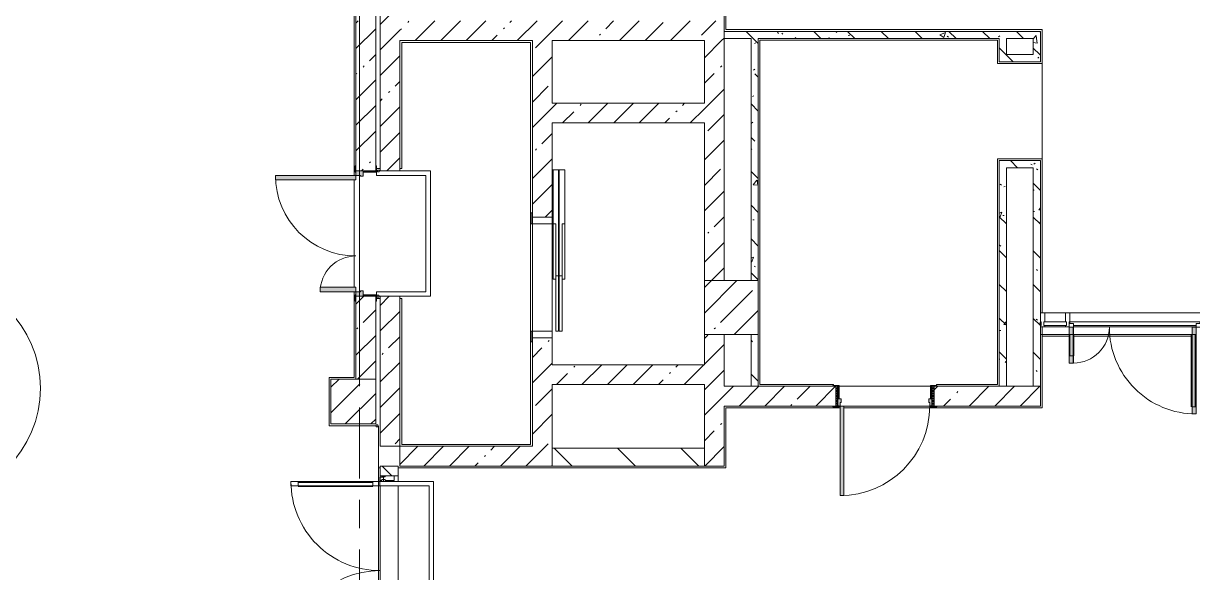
# Model space of a CAD drawing. Header units: millimetres. Extents: x 54725 to 263872, y -8553 to 29614.
# Drawn here: x 171419 to 184471, y 9040 to 15172 of the extents above; entities that cross this region are included whole.
import ezdxf

# ---------------------------------------------------------------- set-up
doc = ezdxf.new("R2010")
doc.units = ezdxf.units.MM
doc.linetypes.add('Осевая', pattern=[1587.5, 317.5, -238.125, 793.75, -238.125])
for name, color, linetype, lineweight in [('A-AREA-IDEN', 7, 'Continuous', 9), ('A-GLAZ-CURT-3', 7, 'Continuous', 5), ('A-GLAZ-CWMG-3', 7, 'Continuous', 5), ('A-WALL', 7, 'Continuous', 9), ('A-WALL-4', 7, 'Continuous', 5), ('I-WALL-3', 7, 'Continuous', 5), ('S-COLS', 7, 'Continuous', 5), ('Оси', 7, 'Continuous', 9), ('Оси-2', 7, 'Осевая', 9)]:
    doc.layers.add(name, color=color, linetype=linetype, lineweight=lineweight)
for name, color, linetype, lineweight, true_color in [('A-DETL-GENF-4', 7, 'Continuous', 5, 0xaaaaaa), ('A-DETL-GENF-5', 7, 'Continuous', 5, 0xe2e2e2), ('A-DOOR-3', 7, 'Continuous', 5, 0xaaaaaa), ('A-DOOR-4', 7, 'Continuous', 5, 0xe2e2e2), ('A-DOOR-FRAM-2', 7, 'Continuous', 5, 0xe2e2e2), ('A-DOOR-FRAM-3', 7, 'Continuous', 5, 0xaaaaaa), ('A-FLOR-1', 7, 'Continuous', 5, 0xaaaaaa), ('I-WALL-5', 7, 'Continuous', 5, 0x787878)]:
    doc.layers.add(name, color=color, linetype=linetype, lineweight=lineweight, true_color=true_color)
pattern_1 = [(45, (136861.56, 0), (-285.123, 285.123), []), (45, (137146.7, 0), (-285.123, 285.123), [504.031, -100.806, 16.764, -84.042])]
pattern_2 = [(135, (136861.56, 0), (-377.171, -377.171), [533.4, -88.9, 17.78, -88.9]), (135, (136861.56, 376.94), (-377.171, -377.171), []), (50, (136861.56, 0), (637.6445, -55.7866), [66.675, -733.425]), (355, (136861.56, 0), (-123.349, 668.699), [53.34, -586.74]), (100.451, (136914.7, -4.65), (514.299, 612.908), [56.665, -623.315]), (46.184, (136861.6, 177.8), (948.776, -147.15), [100.012, -1100.137]), (96.636, (136940.6, 165.5), (830.909, 865.997), [84.998, -934.973]), (351.184, (136861.6, 177.8), (830.918, 865.988), [80.01, -880.11]), (21, (136950.46, 133.35), (530.6506, -357.928), [66.675, -733.425]), (326, (136950.46, 133.35), (216.308, 644.6585), [53.34, -586.74]), (71.451, (136994.7, 103.5), (746.9596, 286.724), [56.665, -623.315]), (37.5, (136861.56, 0), (10.8105, 295.9426), [16.764, -562.864, 16.764, -578.866, -588.962]), (37.5, (136861.56, 0), (10.8105, 295.9426), [-1175.258, 16.764, -572.198]), (7.5, (136861.56, 0), (233.8692, 350.6318), [16.764, -322.834, 16.764, -549.529, -224.472]), (7.5, (136861.56, 0), (233.8692, 350.6318), [-905.891, 16.764, -207.708]), (327.5, (136663.31, 0), (474.5678, -20.0513), [16.764, -205.486, 16.764, -676.656, -920.115]), (327.5, (136663.31, 0), (474.5678, -20.0513), [-915.67, 16.764, -903.351]), (317.5, (136574.4, 0), (518.452, 88.9934), [16.764, -272.161, 16.764, -443.738, -653.415]), (317.5, (136574.4, 0), (518.452, 88.9934), [-749.427, 16.764, -636.651])]
pattern_3 = [(135, (136861.56, 0), (-353.5534, -353.5534), [])]

# ---------------------------------------------------------------- blocks, each defined once
blk = doc.blocks.new('110_Дверь_СКБ_1Ст_Внутренняя1 - Д-11 1100x2100h_кладовые _все__ коридор _между помещениями блока столовой__ моечные _все_-32089417-Общий план 1 этажа с размещением фрагментов 1_10-1_12')
at = {"layer": 'A-DOOR-3'}
h = blk.add_hatch(dxfattribs=at)
h.set_pattern_fill('FP_113', color=256, style=0, pattern_type=2)
h.set_pattern_definition([(135, (1751.41, 174.685), (-14.14214, -14.14214), []), (225, (1751.41, 174.685), (14.14214, -14.14214), [])])
h.paths.add_polyline_path([(537.5, 110), (537.5, -110), (562.5, -110), (562.5, 110)])
at = {"layer": 'A-DOOR-4'}
h = blk.add_hatch(color=256, dxfattribs=at)
h.paths.add_polyline_path([(537.5, 110), (512.5, 110), (512.5, 70), (502.5, 70), (502.5, 30), (537.5, 30), (537.5, 104.3)])
h.paths.add_polyline_path([(-487.5, 110), (-512.5, 110), (-512.5, 30), (-477.5, 30), (-477.5, 70), (-487.5, 70)])
at = {"layer": 'A-DOOR-FRAM-2'}
for points in [[(472.5, 1110), (472.5, 110), (512.5, 110), (512.5, 1110)], [(-567.5, 118), (-562.5, 110), (-497.5, 115.3), (-497.5, 118), (-562.5, 118)], [(-512.5, 30), (-512.5, -110), (-497.5, -110), (-497.5, 30)], [(587.5, 118), (522.5, 118), (522.5, 110), (592.5, 110), (592.5, 118)], [(522.5, 30), (522.5, -110), (537.5, -110), (537.5, 30)], [(-567.5, -110), (-562.5, -118), (-497.5, -118), (-497.5, -110), (-562.5, -110)], [(537.5, -110), (522.5, -115.3), (522.5, -118), (592.5, -118), (587.5, -110), (562.5, -110)]]:
    blk.add_hatch(color=256, dxfattribs=at).paths.add_polyline_path(points)
at = {"layer": 'A-DOOR-FRAM-3'}
h = blk.add_hatch(dxfattribs=at)
h.set_pattern_fill('FP_114', color=256, style=0, pattern_type=2)
h.set_pattern_definition([(45, (-371.384, 174.685), (-14.1421, 14.1421), []), (135, (-371.384, 174.685), (-14.1421, -14.1421), [])])
h.paths.add_polyline_path([(-537.5, 110), (-537.5, -110), (-512.5, -110), (-512.5, 110)])
at = {"layer": 'A-DOOR-3'}
for p, q in [((512.5, 1110), (472.5, 1110)), ((472.5, 1110), (472.5, 110)), ((512.5, 110), (512.5, 1110)), ((472.5, 110), (512.5, 110))]:
    blk.add_line(p, q, dxfattribs=at)
blk.add_arc((512.5, 110), 1000, 90, 180, dxfattribs=at)
at = {"layer": 'A-DOOR-FRAM-3'}
for p, q in [((-497.5, 118), (-567.5, 118)), ((-567.5, 118), (-567.5, 110)), ((-567.5, 110), (-497.5, 110)), ((-512.5, 110), (-537.5, 110)), ((-537.5, 110), (-537.5, -110)), ((-487.5, 110), (-512.5, 110)), ((-512.5, 110), (-512.5, 30)), ((-512.5, -110), (-512.5, 110)), ((-497.5, 110), (-512.5, 110)), ((-512.5, 110), (-512.5, 109)), ((-512.5, 109), (-497.5, 109)), ((-512.5, 30), (-477.5, 30)), ((-497.5, 30), (-512.5, 30)), ((-512.5, 30), (-512.5, -110)), ((-497.5, 110), (-497.5, 118)), ((-497.5, 109), (-497.5, 110)), ((-497.5, -110), (-497.5, 30)), ((-487.5, 70), (-487.5, 110)), ((-477.5, 70), (-487.5, 70)), ((-477.5, 30), (-477.5, 70)), ((512.5, 70), (502.5, 70)), ((502.5, 70), (502.5, 30)), ((502.5, 30), (537.5, 30)), ((512.5, 110), (512.5, 70)), ((537.5, 110), (512.5, 110)), ((592.5, 118), (522.5, 118)), ((522.5, 118), (522.5, 110)), ((537.5, 110), (522.5, 110)), ((522.5, 110), (522.5, 109)), ((522.5, 110), (592.5, 110)), ((522.5, 109), (537.5, 109)), ((537.5, 30), (522.5, 30)), ((522.5, 30), (522.5, -110)), ((537.5, 30), (537.5, 110)), ((562.5, 110), (537.5, 110)), ((537.5, 110), (537.5, -110)), ((537.5, 109), (537.5, 110)), ((537.5, -110), (537.5, 30)), ((562.5, -110), (562.5, 110)), ((592.5, 110), (592.5, 118)), ((-497.5, -110), (-567.5, -110)), ((-567.5, -110), (-567.5, -118)), ((-567.5, -118), (-497.5, -118)), ((-537.5, -110), (-512.5, -110)), ((-512.5, -110), (-497.5, -110)), ((-497.5, -118), (-497.5, -110)), ((522.5, -110), (537.5, -110)), ((592.5, -110), (522.5, -110)), ((522.5, -110), (522.5, -118)), ((522.5, -118), (592.5, -118)), ((537.5, -110), (562.5, -110)), ((592.5, -118), (592.5, -110))]:
    blk.add_line(p, q, dxfattribs=at)
blk = doc.blocks.new('Дверь_Витражная_остекление_ - ДВН_ДАО_Главный вход_1800 в свету 5-32258809-Общий план 1 этажа с размещением фрагментов 1_10-1_12')
at = {"layer": 'A-DETL-GENF-4'}
for p, q in [((-993, -1013), (-993, -21)), ((-993, -21), (-993, -1013)), ((-993, -100), (-948, -100)), ((-983, -933), (-983, -100)), ((-948, -1013), (-948, -21)), ((-948, -1013), (-948, -21)), ((-939, -933), (-939, -100)), ((989, -933), (989, -100)), ((998, -1013), (998, -20)), ((998, -20), (998, -1013)), ((1043, -100), (998, -100)), ((1033, -933), (1033, -100)), ((1043, -1013), (1043, -20)), ((1043, -1013), (1043, -20)), ((-993, -933), (-948, -933)), ((-993, -1013), (-948, -1013)), ((-993, -1013), (-948, -1013)), ((1043, -933), (998, -933)), ((1043, -1013), (998, -1013)), ((998, -1013), (1043, -1013))]:
    blk.add_line(p, q, dxfattribs=at)
at = {"layer": 'A-DOOR-3'}
for p, q in [((-1043, 20), (-993, 20)), ((-1043, -20), (-1043, 20)), ((-993, 20), (-993, -20)), ((993, 20), (1043, 20)), ((993, -20), (993, 20)), ((1043, 20), (1043, -20)), ((-993, -20), (-1043, -20)), ((-993, -1013), (-993, -21)), ((1043, -20), (993, -20)), ((993, -1013), (993, -21))]:
    blk.add_line(p, q, dxfattribs=at)
for centre, start, end in [((-993, -20), 270, 0), ((993, -20), 180, 270)]:
    blk.add_arc(centre, 993, start, end, dxfattribs=at)
blk = doc.blocks.new('110_Дверь_СКБ_2Ст - Д-2 1450x2100h_Лестничная клетка EIS60-31891763-Общий план 1 этажа с размещением фрагментов 1_10-1_12')
at = {"layer": 'A-DOOR-4'}
for points in [[(612.5, 130), (612.5, 110), (662.5, 110), (662.5, 1010), (612.5, 1010)], [(-637.5, 510), (-637.5, 110), (-587.5, 110), (-587.5, 510)], [(697.5, -110), (712.5, -110), (712.5, 30), (697.5, 30)]]:
    blk.add_hatch(color=256, dxfattribs=at).paths.add_polyline_path(points)
h = blk.add_hatch(color=256, dxfattribs=at)
h.paths.add_polyline_path([(-687.5, 110), (-687.5, 30), (-627.5, 30), (-627.5, 60), (-637.5, 60), (-637.5, 110), (-657.8, 110)])
h.paths.add_polyline_path([(652.5, 30), (712.5, 30), (712.5, 110), (662.5, 110), (662.5, 60), (652.5, 60), (652.5, 50)])
at = {"layer": 'A-DOOR-FRAM-2'}
for points in [[(-742.5, 118), (-742.5, 110), (-672.5, 115.4), (-672.5, 118), (-712.5, 118)], [(-687.5, -110), (-672.5, -110), (-672.5, 30), (-687.5, 30)], [(697.5, 118), (697.5, 110), (767.5, 110), (767.5, 118), (712.5, 118)], [(-742.5, -118), (-672.5, -118), (-672.5, -110), (-742.5, -110)], [(697.5, -110), (697.5, -118), (767.5, -118), (767.5, -110), (712.5, -110)]]:
    blk.add_hatch(color=256, dxfattribs=at).paths.add_polyline_path(points)
at = {"layer": 'A-DOOR-3'}
for p, q in [((662.5, 1010), (612.5, 1010)), ((612.5, 1010), (612.5, 110)), ((662.5, 110), (662.5, 1010)), ((-637.5, 510), (-637.5, 110)), ((-587.5, 510), (-637.5, 510)), ((-587.5, 110), (-587.5, 510)), ((-637.5, 110), (-587.5, 110)), ((612.5, 110), (662.5, 110))]:
    blk.add_line(p, q, dxfattribs=at)
for centre, radius, start, end in [((662.5, 110), 900, 90, 180), ((-637.5, 110), 400, 360, 90)]:
    blk.add_arc(centre, radius, start, end, dxfattribs=at)
at = {"layer": 'A-DOOR-FRAM-3'}
for p, q in [((-672.5, 118), (-742.5, 118)), ((-742.5, 118), (-742.5, 110)), ((-742.5, 110), (-672.5, 110)), ((-637.5, 110), (-687.5, 110)), ((-687.5, 110), (-687.5, 30)), ((-687.5, 30), (-627.5, 30)), ((-672.5, 30), (-687.5, 30)), ((-687.5, 30), (-687.5, -110)), ((-672.5, 110), (-672.5, 118)), ((-672.5, -110), (-672.5, 30)), ((-637.5, 60), (-637.5, 110)), ((-627.5, 60), (-637.5, 60)), ((-627.5, 30), (-627.5, 60)), ((662.5, 60), (652.5, 60)), ((652.5, 60), (652.5, 30)), ((652.5, 30), (712.5, 30)), ((662.5, 110), (662.5, 60)), ((712.5, 110), (662.5, 110)), ((767.5, 118), (697.5, 118)), ((697.5, 118), (697.5, 110)), ((697.5, 110), (767.5, 110)), ((712.5, 30), (697.5, 30)), ((697.5, 30), (697.5, -110)), ((712.5, 30), (712.5, 110)), ((712.5, -110), (712.5, 30)), ((767.5, 110), (767.5, 118)), ((-672.5, -110), (-742.5, -110)), ((-742.5, -110), (-742.5, -118)), ((-742.5, -118), (-672.5, -118)), ((-687.5, -110), (-672.5, -110)), ((-672.5, -118), (-672.5, -110)), ((697.5, -110), (712.5, -110)), ((767.5, -110), (697.5, -110)), ((697.5, -110), (697.5, -118)), ((697.5, -118), (767.5, -118)), ((767.5, -118), (767.5, -110))]:
    blk.add_line(p, q, dxfattribs=at)
blk = doc.blocks.new('BSC_Колонна _Прямоугольная - 500х500-V234-Общий план 1 этажа с размещением фрагментов 1_10-1_12')
at = {"layer": 'S-COLS'}
h = blk.add_hatch(dxfattribs=at)
h.set_pattern_fill('FP_184', color=256, style=0, pattern_type=2)
h.set_pattern_definition([(45, (-38240, -10950), (-285.123, 285.123), []), (45, (-37954.88, -10950), (-285.123, 285.123), [504.031, -100.806, 16.764, -84.042])])
h.paths.add_polyline_path([(-250, -250), (250, -250), (250, 250), (-250, 250), (-250, -212)])
for p, q in [((250, 250), (-250, 250)), ((-250, 250), (-250, -250)), ((250, -250), (250, 250)), ((-250, -250), (250, -250))]:
    blk.add_line(p, q, dxfattribs=at)
blk = doc.blocks.new('DOR_Дверь лифта - 1350х2050h-V240-Общий план 1 этажа с размещением фрагментов 1_10-1_12')
at = {"layer": 'A-DOOR-3'}
for p, q in [((-600, 125), (-720, 125)), ((-720, 125), (-720, 110)), ((-720, 110), (-600, 110)), ((-675, 110), (-675, -110)), ((-600, 110), (-675, 110)), ((-600, 110), (-600, 125)), ((600, 110), (-600, 110)), ((-600, 110), (-600, -110)), ((720, 125), (600, 125)), ((600, 125), (600, 110)), ((600, -110), (600, 110)), ((675, 110), (600, 110)), ((600, 110), (720, 110)), ((675, -110), (675, 110)), ((720, 110), (720, 125)), ((-675, -110), (-600, -110)), ((-600, -110), (600, -110)), ((-20, -120), (-20, -150)), ((600, -120), (-20, -120)), ((600, -110), (675, -110)), ((600, -150), (600, -120)), ((-600, -150), (-600, -180)), ((20, -150), (-600, -150)), ((-600, -180), (20, -180)), ((-600, -190), (-600, -220)), ((20, -190), (-600, -190)), ((-600, -220), (20, -220)), ((-20, -150), (600, -150)), ((-20, -220), (-20, -250)), ((600, -220), (-20, -220)), ((-20, -250), (600, -250)), ((20, -180), (20, -150)), ((20, -220), (20, -190)), ((600, -250), (600, -220))]:
    blk.add_line(p, q, dxfattribs=at)
at = {"layer": 'A-DOOR-FRAM-3'}
for p, q in [((600, -117), (600, -120)), ((1203, -117), (600, -117)), ((600, -120), (1200, -120)), ((1200, -120), (1200, -180)), ((1203, -183), (1203, -117)), ((1200, -180), (20, -180)), ((20, -180), (20, -183)), ((20, -183), (1203, -183)), ((1203, -187), (20, -187)), ((20, -187), (20, -190)), ((20, -190), (1200, -190)), ((600, -250), (600, -253)), ((1200, -250), (600, -250)), ((600, -253), (1203, -253)), ((1200, -190), (1200, -250)), ((1203, -253), (1203, -187))]:
    blk.add_line(p, q, dxfattribs=at)
blk = doc.blocks.new('Прямоугольный импост - Импост структурный с накладкой - 160мм Темный-32469899-Общий план 1 этажа с размещением фрагментов 1_10-1_12')
at = {"layer": 'A-GLAZ-CWMG-3'}
for p, q in [((0, 17), (-50, 17)), ((-50, 17), (-50, 0)), ((-50, 0), (-40, 0)), ((-40, 0), (-40, -40)), ((-10, -40), (-10, 0)), ((-10, 0), (0, 0)), ((0, 0), (0, 17)), ((-40, -40), (-50, -40)), ((-50, -40), (-50, -140)), ((0, -40), (-10, -40)), ((0, -140), (0, -40)), ((-50, -140), (0, -140))]:
    blk.add_line(p, q, dxfattribs=at)
blk = doc.blocks.new('Прямоугольный импост - Импост структурный с накладкой - 160мм Темный-32467808-Общий план 1 этажа с размещением фрагментов 1_10-1_12')
at = {"layer": 'A-GLAZ-CWMG-3'}
for p, q in [((-50, 40), (-50, 140)), ((-50, 140), (0, 140)), ((0, 140), (0, 40)), ((-40, 40), (-50, 40)), ((-50, -17), (-50, 0)), ((-50, 0), (-40, 0)), ((-40, 0), (-40, 40)), ((-10, 40), (-10, 0)), ((0, 40), (-10, 40)), ((-10, 0), (0, 0)), ((0, 0), (0, -17)), ((0, -17), (-50, -17))]:
    blk.add_line(p, q, dxfattribs=at)
blk = doc.blocks.new('Системная панель - Стекло - 40мм-32785804-Общий план 1 этажа с размещением фрагментов 1_10-1_12')
at = {"layer": 'A-GLAZ-CURT-3'}
for p, q in [((125, 0), (-125, 0)), ((-125, 0), (-125, -40)), ((125, -40), (125, 0)), ((-125, -40), (125, -40))]:
    blk.add_line(p, q, dxfattribs=at)
blk = doc.blocks.new('Дверь_Витражная_остекление_ - В-9-32786634-Общий план 1 этажа с размещением фрагментов 1_10-1_12')
at = {"layer": 'A-DETL-GENF-5'}
for points in [[(-639.5, 989), (-684.5, 989), (-684.5, 20), (-639.5, 20), (-639.5, 920)], [(689.5, 420), (689.5, 20), (734.5, 20), (734.5, 420), (708.5, 420)]]:
    blk.add_hatch(color=256, dxfattribs=at).paths.add_polyline_path(points)
at = {"layer": 'A-DETL-GENF-4'}
for p, q in [((-684.5, 989), (-639.5, 989)), ((-684.5, 989), (-684.5, 20)), ((-639.5, 989), (-684.5, 989)), ((-684.5, 989), (-684.5, 20)), ((-639.5, 989), (-639.5, 20)), ((-639.5, 20), (-639.5, 989)), ((-684.5, 909), (-639.5, 909)), ((-674.5, 909), (-674.5, 100)), ((-630.5, 909), (-630.5, 100)), ((734.5, 420), (689.5, 420)), ((689.5, 420), (689.5, 20)), ((734.5, 420), (689.5, 420)), ((689.5, 420), (689.5, 20)), ((734.5, 420), (734.5, 20)), ((734.5, 20), (734.5, 420)), ((680.5, 340), (680.5, 100)), ((734.5, 340), (689.5, 340)), ((724.5, 340), (724.5, 100)), ((-684.5, 100), (-639.5, 100)), ((-639.5, 20), (-684.5, 20)), ((-684.5, 20), (-639.5, 20)), ((734.5, 100), (689.5, 100))]:
    blk.add_line(p, q, dxfattribs=at)
at = {"layer": 'A-DOOR-3'}
for p, q in [((-684.5, 989), (-684.5, 20)), ((684.5, 420), (684.5, 20)), ((-684.5, 20), (-734.5, 20)), ((-734.5, 20), (-734.5, -20)), ((-684.5, -20), (-684.5, 20)), ((734.5, 20), (684.5, 20)), ((684.5, 20), (684.5, -20)), ((734.5, -20), (734.5, 20)), ((-734.5, -20), (-684.5, -20)), ((684.5, -20), (734.5, -20))]:
    blk.add_line(p, q, dxfattribs=at)
for centre, radius, start, end in [((-684.5, 20), 969, 360, 90), ((684.5, 20), 400, 90, 180)]:
    blk.add_arc(centre, radius, start, end, dxfattribs=at)
blk = doc.blocks.new('Прямоугольный импост - Импост структурный с накладкой - 160мм Темный-32786259-Общий план 1 этажа с размещением фрагментов 1_10-1_12')
at = {"layer": 'A-GLAZ-CWMG-3'}
for p, q in [((46240, 11940), (47689, 11940)), ((46240, 11820), (46240, 11840)), ((46240, 11840), (47689, 11840)), ((46280, 11800), (47649, 11800)), ((46280, 11783), (47649, 11783)), ((47689, 11840), (47689, 11820))]:
    blk.add_line(p, q, dxfattribs=at)
blk = doc.blocks.new('Прямоугольный импост - Импост структурный с накладкой - 160мм Темный-32785802-Общий план 1 этажа с размещением фрагментов 1_10-1_12')
at = {"layer": 'A-GLAZ-CWMG-3'}
for p, q in [((45960, 11940), (46190, 11940)), ((45960, 11783), (46190, 11783))]:
    blk.add_line(p, q, dxfattribs=at)
blk = doc.blocks.new('Прямоугольный импост - Импост структурный с накладкой - 160мм Темный-V319-Общий план 1 этажа с размещением фрагментов 1_10-1_12')
at = {"layer": 'A-GLAZ-CWMG-3'}
for p, q in [((-25, 40), (-25, 140)), ((-25, 140), (25, 140)), ((25, 140), (25, 40)), ((-15, 40), (-25, 40)), ((-15, 20), (-15, 40)), ((15, 40), (15, 0)), ((25, 40), (15, 40)), ((15, 0), (25, 0)), ((25, 0), (25, -17)), ((25, -17), (-15, -17))]:
    blk.add_line(p, q, dxfattribs=at)
blk = doc.blocks.new('Марка_Помещения - Номер-25198446-Общий план 1 этажа с размещением фрагментов 1_10-1_12')
at = {"layer": 'A-AREA-IDEN'}
for start, end in [(360, 180), (180, 360)]:
    blk.add_arc((0, 0), 2.5, start, end, dxfattribs=at)

msp = doc.modelspace()

# ---------------------------------------------------------------- hatches: boundary and pattern name
at = {"layer": 'I-WALL-3'}
h = msp.add_hatch(dxfattribs=at)
h.set_pattern_fill('FP_61', color=256, style=0, pattern_type=2)
h.set_pattern_definition(pattern_1)
h.paths.add_polyline_path([(175401.6, 10450), (175621.6, 10450), (175619.5, 12125), (175401.6, 12125), (175401.6, 10680)])
h.paths.add_polyline_path([(175401.6, 13525), (175621.6, 13525), (175621.6, 21575.3), (175401.6, 21575.3), (175401.6, 13760)])
h.paths.add_polyline_path([(175541.6, 22975.3), (175621.6, 22975.3), (175621.6, 23420.3), (175401.6, 23420.3), (175401.6, 22975.3)])
h = msp.add_hatch(dxfattribs=at)
h.set_pattern_fill('FP_61', color=256, style=0, pattern_type=2)
h.set_pattern_definition(pattern_1)
h.paths.add_polyline_path([(175131.6, 11200), (175351.6, 11200), (175351.6, 12125), (175131.6, 12125), (175131.6, 11220)])
h.paths.add_polyline_path([(175211.6, 13525), (175351.6, 13525), (175351.6, 15200), (175131.6, 15200), (175131.6, 13525), (175181.6, 13525)])
h = msp.add_hatch(dxfattribs=at)
h.set_pattern_fill('FP_61', color=256, style=0, pattern_type=2)
h.set_pattern_definition(pattern_1)
h.paths.add_polyline_path([(175621.6, 14980), (179241.6, 14980), (179241.6, 15200), (175621.6, 15200)])
h = msp.add_hatch(dxfattribs=at)
h.set_pattern_fill('FP_61', color=256, style=0, pattern_type=2)
h.set_pattern_definition(pattern_1)
h.paths.add_polyline_path([(177321.6, 14280), (177321.6, 14980), (177101.6, 14979.6), (177101.6, 14280)])
h = msp.add_hatch(dxfattribs=at)
h.set_pattern_fill('FP_61', color=256, style=0, pattern_type=2)
h.set_pattern_definition(pattern_1)
h.paths.add_polyline_path([(179021.6, 12300), (179241.6, 12300), (179241.6, 14980), (179021.6, 14980), (179021.6, 13150.3)])
h = msp.add_hatch(dxfattribs=at)
h.set_pattern_fill('FP_61', color=256, style=0, pattern_type=2)
h.set_pattern_definition(pattern_1)
h.paths.add_polyline_path([(177101.6, 10230), (177321.6, 10230), (177321.6, 11660), (177101.6, 11660), (177101.6, 10430)])
h.paths.add_polyline_path([(177101.6, 13010), (177321.6, 13010), (177321.6, 14280), (177101.6, 14280), (177101.6, 13150.3)])
h = msp.add_hatch(dxfattribs=at)
h.set_pattern_fill('FP_61', color=256, style=0, pattern_type=2)
h.set_pattern_definition(pattern_1)
h.paths.add_polyline_path([(179021.6, 14060), (179021.6, 14280), (177321.6, 14280), (177321.6, 14060), (177873.5, 14060)])
h = msp.add_hatch(dxfattribs=at)
h.set_pattern_fill('FP_61', color=256, style=0, pattern_type=2)
h.set_pattern_definition(pattern_1)
h.paths.add_polyline_path([(179241.6, 10230), (179241.6, 11700), (179021.6, 11700), (179021.6, 10230)])
h = msp.add_hatch(dxfattribs=at)
h.set_pattern_fill('FP_61', color=256, style=0, pattern_type=2)
h.set_pattern_definition(pattern_1)
h.paths.add_polyline_path([(177321.6, 11140), (179021.6, 11140), (179021.6, 11360), (177321.6, 11360), (177321.6, 11188.5)])
h = msp.add_hatch(dxfattribs=at)
h.set_pattern_fill('FP_61', color=256, style=0, pattern_type=2)
h.set_pattern_definition(pattern_1)
h.paths.add_polyline_path([(182291.6, 10900), (182771.6, 10900), (182771.6, 11120), (181586.6, 11120), (181586.6, 10900), (182068.7, 10900)])
h.paths.add_polyline_path([(179971.1, 10900), (180486.6, 10900), (180486.6, 11120), (179241.6, 11120), (179241.6, 10900), (179641.6, 10900)])
h = msp.add_hatch(dxfattribs=at)
h.set_pattern_fill('FP_61', color=256, style=0, pattern_type=2)
h.set_pattern_definition(pattern_1)
h.paths.add_polyline_path([(175621.6, 10230), (177101.6, 10230), (177101.6, 10450), (175621.6, 10450)])
h = msp.add_hatch(dxfattribs=at)
h.set_pattern_fill('FP_83', color=256, style=0, pattern_type=2)
h.set_pattern_definition(pattern_3)
h.paths.add_polyline_path([(177873.5, 10230), (179021.6, 10230), (179021.6, 10430), (177321.6, 10430), (177321.6, 10230)])
h = msp.add_hatch(dxfattribs=at)
h.set_pattern_fill('FP_83', color=256, style=0, pattern_type=2)
h.set_pattern_definition(pattern_3)
h.paths.add_polyline_path([(175601.6, 7900), (175601.6, 7990), (175401.6, 7990), (175401.6, 7900)])
h.paths.add_polyline_path([(175601.6, 10120), (175601.6, 10230), (175401.6, 10230), (175401.6, 10120)])
at = {"layer": 'I-WALL-5'}
h = msp.add_hatch(dxfattribs=at)
h.set_pattern_fill('FP_115', color=256, style=0, pattern_type=2)
h.set_pattern_definition(pattern_2)
h.paths.add_polyline_path([(182391.6, 15002.5), (182771.6, 15002.5), (182766.1, 15082.5), (179241.6, 15082.5), (179241.6, 15002.5), (182311.6, 15002.5)])
h = msp.add_hatch(dxfattribs=at)
h.set_pattern_fill('FP_115', color=256, style=0, pattern_type=2)
h.set_pattern_definition(pattern_2)
h.paths.add_polyline_path([(179541.6, 11120), (179621.6, 11120), (179621.6, 11700), (179541.6, 11700)])
h.paths.add_polyline_path([(179621.6, 12300), (179621.6, 15002.5), (179541.6, 15002.5), (179541.6, 12300)])
h = msp.add_hatch(dxfattribs=at)
h.set_pattern_fill('FP_115', color=256, style=0, pattern_type=2)
h.set_pattern_definition(pattern_2)
h.paths.add_polyline_path([(182375.5, 14742.5), (182391.6, 14742.5), (182391.6, 15002.5), (182311.6, 15002.5), (182311.6, 14742.5), (182356.1, 14742.5)])
h = msp.add_hatch(dxfattribs=at)
h.set_pattern_fill('FP_115', color=256, style=0, pattern_type=2)
h.set_pattern_definition(pattern_2)
h.paths.add_polyline_path([(182771.6, 14822.5), (182771.6, 15002.5), (182691.6, 15002.5), (182691.6, 14822.5)])
h = msp.add_hatch(dxfattribs=at)
h.set_pattern_fill('FP_115', color=256, style=0, pattern_type=2)
h.set_pattern_definition(pattern_2)
h.paths.add_polyline_path([(182771.6, 14742.5), (182771.6, 14822.5), (182391.6, 14818.9), (182391.7, 14742.5)])
h = msp.add_hatch(dxfattribs=at)
h.set_pattern_fill('FP_115', color=256, style=0, pattern_type=2)
h.set_pattern_definition(pattern_2)
h.paths.add_polyline_path([(182311.6, 13560), (182691.6, 13560), (182691.6, 13640), (182311.6, 13640)])
h = msp.add_hatch(dxfattribs=at)
h.set_pattern_fill('FP_115', color=256, style=0, pattern_type=2)
h.set_pattern_definition(pattern_2)
h.paths.add_polyline_path([(182771.6, 11120), (182771.6, 13640), (182691.6, 13640), (182691.6, 11120)])
h = msp.add_hatch(dxfattribs=at)
h.set_pattern_fill('FP_115', color=256, style=0, pattern_type=2)
h.set_pattern_definition(pattern_2)
h.paths.add_polyline_path([(182391.6, 11120), (182391.6, 13560), (182311.6, 13560), (182311.6, 11120)])
at = {"layer": 'S-COLS'}
h = msp.add_hatch(dxfattribs=at)
h.set_pattern_fill('FP_61', color=256, style=0, pattern_type=2)
h.set_pattern_definition(pattern_1)
h.paths.add_polyline_path([(179541.6, 11700), (179621.6, 11700), (179621.6, 12300), (179021.6, 12300), (179021.6, 11700), (179261.6, 11700)])

# ---------------------------------------------------------------- linework, layer by layer
at = {"layer": 'A-FLOR-1'}
for p, q in [((175111.6, 13475), (175111.6, 21550.3)), ((179261.6, 16680), (179261.6, 15102.5)), ((179261.6, 15102.5), (182791.6, 15102.5)), ((182791.6, 15102.5), (182791.6, 11944.2)), ((177081.6, 14960), (175641.6, 14960)), ((175641.6, 14960), (175641.6, 13550)), ((177081.6, 10470), (177081.6, 14960)), ((179641.6, 14982.5), (179641.6, 11140)), ((182291.6, 14982.5), (179641.6, 14982.5)), ((182291.6, 14723.6), (182291.6, 14982.5)), ((182791.6, 14723.6), (182291.6, 14723.6)), ((182291.6, 11140), (182291.6, 13660)), ((182291.6, 13660), (182791.6, 13660)), ((175123.6, 13550), (175111.6, 13550)), ((175401.6, 13550), (175359.6, 13550)), ((175372.1, 13525), (175361.6, 13525)), ((175361.6, 13525), (175361.6, 13475)), ((175361.6, 13475), (175911.6, 13475)), ((175401.6, 13525), (175392.1, 13525)), ((175641.6, 13550), (175621.6, 13550)), ((175961.6, 13525), (175621.6, 13525)), ((175911.6, 13475), (175911.6, 12175)), ((175961.6, 12125), (175961.6, 13525)), ((175111.6, 13425), (175111.6, 12225)), ((175111.6, 11220), (175111.6, 12175)), ((175911.6, 12175), (175361.6, 12175)), ((175361.6, 12175), (175361.6, 12125)), ((175111.6, 12100), (175123.6, 12100)), ((175359.6, 12100), (175401.6, 12100)), ((175387.1, 12125), (175401.6, 12125)), ((175621.6, 12125), (175961.6, 12125)), ((175621.6, 12100), (175641.6, 12100)), ((175641.6, 12100), (175641.6, 10470)), ((182791.6, 11783), (182791.6, 11679)), ((183091.6, 11680), (182791.6, 11680)), ((182791.6, 11680), (182791.6, 10880)), ((182791.6, 11679), (183091.6, 11679)), ((184465.6, 11680), (183136.6, 11680)), ((183136.6, 11679), (184465.6, 11679)), ((174831.6, 10680), (174831.6, 11220)), ((174831.6, 11220), (175111.6, 11220)), ((179641.6, 11140), (180461.6, 11140)), ((180461.6, 11140), (180461.6, 11128)), ((181611.6, 11128), (181611.6, 11140)), ((181611.6, 11140), (182291.6, 11140)), ((180536.6, 10880), (179261.6, 10880)), ((179261.6, 10880), (179261.6, 10210)), ((180461.6, 10892), (180461.6, 10880)), ((180461.6, 10880), (180536.6, 10880)), ((180576.6, 10880), (181611.6, 10880)), ((182791.6, 10880), (180576.6, 10880)), ((181611.6, 10880), (181611.6, 10892)), ((175356.1, 10680), (174831.6, 10680)), ((175381.6, 7920), (175381.6, 10680)), ((175641.6, 10470), (177081.6, 10470)), ((175401.6, 10210), (175381.6, 10210)), ((179261.6, 10210), (175601.6, 10210)), ((175397.8, 10057.4), (175397.8, 10007.4)), ((175997.8, 10057.4), (175438.6, 10057.4)), ((175997.8, 8070), (175997.8, 10057.4)), ((175397.8, 10007.4), (175947.8, 10007.4)), ((175947.8, 10007.4), (175947.8, 8120))]:
    msp.add_line(p, q, dxfattribs=at)
at = {"layer": 'A-WALL'}
for p, q in [((179541.6, 11120), (179621.6, 11120)), ((182311.6, 11120), (182391.6, 11120)), ((182691.6, 11120), (182771.6, 11120)), ((177321.6, 10430), (177321.6, 10230)), ((179021.6, 10230), (179021.6, 10430))]:
    msp.add_line(p, q, dxfattribs=at)
at = {"layer": 'A-WALL-4'}
for p, q in [((175372.1, 13534), (175372.1, 13514)), ((175392.1, 13534), (175372.1, 13534)), ((175372.1, 13514), (175392.1, 13514)), ((175392.1, 13514), (175392.1, 13534)), ((175387.1, 12136), (175367.1, 12136)), ((175367.1, 12136), (175367.1, 12116)), ((175367.1, 12116), (175387.1, 12116)), ((175387.1, 12116), (175387.1, 12136)), ((175356.1, 10689), (175356.1, 10669)), ((175376.1, 10689), (175356.1, 10689)), ((175356.1, 10669), (175376.1, 10669)), ((175376.1, 10669), (175376.1, 10689))]:
    msp.add_line(p, q, dxfattribs=at)
at = {"layer": 'I-WALL-3'}
for p, q in [((175131.6, 21575.3), (175131.6, 13580)), ((175351.6, 13580), (175351.6, 21575.3)), ((175401.6, 21520.3), (175401.6, 13525)), ((179241.6, 12300), (179241.6, 16700)), ((182771.6, 15082.5), (179241.6, 15082.5)), ((179241.6, 15082.5), (179241.6, 15002.5)), ((182771.6, 14742.5), (182771.6, 15082.5)), ((175621.6, 13525), (175621.6, 14980)), ((175621.6, 14980), (177101.6, 14980)), ((177101.6, 14980), (177101.6, 13010)), ((177321.6, 14980), (179021.6, 14980)), ((177321.6, 14280), (177321.6, 14980)), ((179021.6, 14980), (179021.6, 14280)), ((179241.6, 15002.5), (179541.6, 15002.5)), ((179541.6, 15002.5), (179541.6, 12300)), ((179621.6, 15002.5), (182311.6, 15002.5)), ((179621.6, 12300), (179621.6, 15002.5)), ((182311.6, 15002.5), (182311.6, 14742.5)), ((182391.6, 15002.5), (182691.6, 15002.5)), ((182391.6, 14822.5), (182391.6, 15002.5)), ((182691.6, 15002.5), (182691.6, 14822.5)), ((182691.6, 14822.5), (182391.6, 14822.5)), ((182311.6, 14742.5), (182771.6, 14742.5)), ((179021.6, 14280), (177321.6, 14280)), ((177321.6, 13010), (177321.6, 14060)), ((177321.6, 14060), (179021.6, 14060)), ((179021.6, 14060), (179021.6, 12300)), ((182771.6, 13640), (182311.6, 13640)), ((182311.6, 13640), (182311.6, 11120)), ((182771.6, 10900), (182771.6, 13640)), ((175401.6, 13525), (175621.6, 13525)), ((182391.6, 13560), (182691.6, 13560)), ((182391.6, 11120), (182391.6, 13560)), ((182691.6, 13560), (182691.6, 11120)), ((177101.6, 13010), (177321.6, 13010)), ((179021.6, 12300), (179241.6, 12300)), ((179541.6, 12300), (179621.6, 12300)), ((175131.6, 12070), (175131.6, 11200)), ((175351.6, 11200), (175351.6, 12070)), ((175621.6, 12125), (175401.6, 12125)), ((175401.6, 12125), (175401.6, 10450)), ((175621.6, 12125), (175621.6, 10230)), ((177101.6, 11660), (177101.6, 10450)), ((177321.6, 11660), (177101.6, 11660)), ((177321.6, 11360), (177321.6, 11660)), ((179021.6, 11700), (179021.6, 11360)), ((179241.6, 11700), (179021.6, 11700)), ((179241.6, 11120), (179241.6, 11700)), ((179541.6, 11700), (179541.6, 11120)), ((179621.6, 11700), (179541.6, 11700)), ((179621.6, 11120), (179621.6, 11700)), ((183091.6, 11700), (182771.6, 11700)), ((184465.6, 11700), (183136.6, 11700)), ((179021.6, 11360), (177321.6, 11360)), ((177321.6, 11140), (179021.6, 11140)), ((177321.6, 10430), (177321.6, 11140)), ((179021.6, 11140), (179021.6, 10430)), ((179541.6, 11120), (179241.6, 11120)), ((180456.6, 11120), (179621.6, 11120)), ((180526.6, 11120), (181546.6, 11120)), ((182311.6, 11120), (181616.6, 11120)), ((182691.6, 11120), (182391.6, 11120)), ((179241.6, 10230), (179241.6, 10900)), ((179241.6, 10900), (180456.6, 10900)), ((181536.6, 10900), (180576.6, 10900)), ((181616.6, 10900), (182771.6, 10900)), ((175401.6, 10450), (175621.6, 10450)), ((177101.6, 10450), (175621.6, 10450)), ((179021.6, 10430), (177321.6, 10430)), ((175601.6, 10230), (175401.6, 10230)), ((175401.6, 10230), (175401.6, 10120)), ((175601.6, 10057.4), (175601.6, 10230)), ((175621.6, 10230), (179241.6, 10230)), ((175401.6, 10120), (175601.6, 10120)), ((175401.6, 8120), (175401.6, 10007.4)), ((175601.6, 10007.4), (175601.6, 8120))]:
    msp.add_line(p, q, dxfattribs=at)
at = {"layer": 'S-COLS'}
for p, q in [((179541.6, 12300), (179021.6, 12300)), ((179021.6, 12300), (179021.6, 11700)), ((179621.6, 12300), (179541.6, 12300)), ((179621.6, 11700), (179621.6, 12300)), ((179021.6, 11700), (179541.6, 11700)), ((179541.6, 11700), (179621.6, 11700))]:
    msp.add_line(p, q, dxfattribs=at)
at = {"layer": 'Оси'}
msp.add_line((175171.6, 11299.7), (175171.6, 23799.7), dxfattribs=at)
at = {"layer": 'Оси-2'}
msp.add_line((175171.6, 7947.2), (175171.6, 11299.7), dxfattribs=at)

# ---------------------------------------------------------------- block references
at = {"layer": 'A-AREA-IDEN', "xscale": 499.9999999999995, "yscale": 499.9999999999995, "zscale": 499.9999999999995}
msp.add_blockref('Марка_Помещения - Номер-25198446-Общий план 1 этажа с размещением фрагментов 1_10-1_12', (170358.4, 11098.3), dxfattribs=at)
at = {"layer": 'A-DOOR-3'}
for name, p, rotation in [('110_Дверь_СКБ_2Ст - Д-2 1450x2100h_Лестничная клетка EIS60-31891763-Общий план 1 этажа с размещением фрагментов 1_10-1_12', (175241.6, 12812.5), 89.99999999999991), ('DOR_Дверь лифта - 1350х2050h-V240-Общий план 1 этажа с размещением фрагментов 1_10-1_12', (177211.6, 12335), 90), ('Дверь_Витражная_остекление_ - В-9-32786634-Общий план 1 этажа с размещением фрагментов 1_10-1_12', (183826.1, 11800), 180), ('110_Дверь_СКБ_1Ст_Внутренняя1 - Д-11 1100x2100h_кладовые _все__ коридор _между помещениями блока столовой__ моечные _все_-32089417-Общий план 1 этажа с размещением фрагментов 1_10-1_12', (181049.1, 11010), 180), ('Дверь_Витражная_остекление_ - ДВН_ДАО_Главный вход_1800 в свету 5-32258809-Общий план 1 этажа с размещением фрагментов 1_10-1_12', (175418.6, 9062.5), 269.9999999999999)]:
    msp.add_blockref(name, p, dxfattribs=dict(at, rotation=rotation))
at = {"layer": 'A-GLAZ-CURT-3', "rotation": 180}
msp.add_blockref('Системная панель - Стекло - 40мм-32785804-Общий план 1 этажа с размещением фрагментов 1_10-1_12', (182936.6, 11800), dxfattribs=at)
at = {"layer": 'A-GLAZ-CWMG-3', "extrusion": (0, 0, -1)}
for name, p in [('Прямоугольный импост - Импост структурный с накладкой - 160мм Темный-32467808-Общий план 1 этажа с размещением фрагментов 1_10-1_12', (-182771.6, 11800)), ('Прямоугольный импост - Импост структурный с накладкой - 160мм Темный-V319-Общий план 1 этажа с размещением фрагментов 1_10-1_12', (-183076.6, 11800))]:
    msp.add_blockref(name, p, dxfattribs=at)
at = {"layer": 'A-GLAZ-CWMG-3'}
for name in ['Прямоугольный импост - Импост структурный с накладкой - 160мм Темный-32785802-Общий план 1 этажа с размещением фрагментов 1_10-1_12', 'Прямоугольный импост - Импост структурный с накладкой - 160мм Темный-32786259-Общий план 1 этажа с размещением фрагментов 1_10-1_12']:
    msp.add_blockref(name, (136861.6, 0), dxfattribs=at)
at = {"layer": 'A-GLAZ-CWMG-3', "rotation": 89.99999999999993}
msp.add_blockref('Прямоугольный импост - Импост структурный с накладкой - 160мм Темный-32469899-Общий план 1 этажа с размещением фрагментов 1_10-1_12', (175418.6, 10120), dxfattribs=at)
at = {"layer": 'S-COLS'}
msp.add_blockref('BSC_Колонна _Прямоугольная - 500х500-V234-Общий план 1 этажа с размещением фрагментов 1_10-1_12', (175101.6, 10950), dxfattribs=at)

doc.saveas('drawing.dxf')
